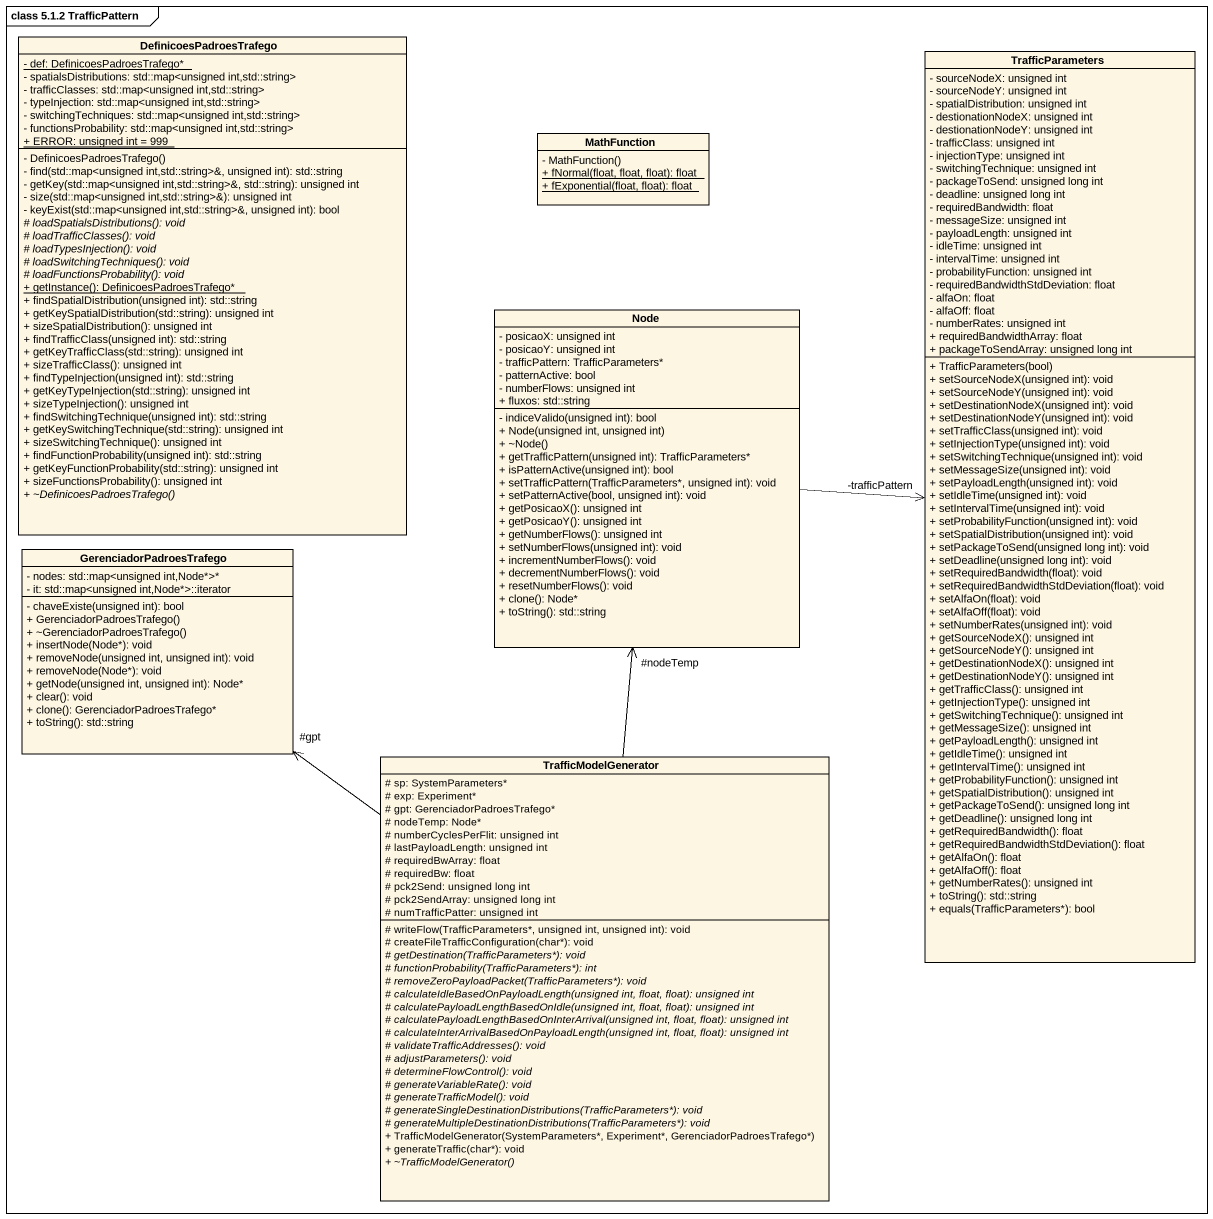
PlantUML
@startuml
mainframe class 5.1.2 TrafficPattern
hide circle
hide empty members
skinparam classAttributeIconSize 0
class DefinicoesPadroesTrafego {
  {static} - def: DefinicoesPadroesTrafego*
  - spatialsDistributions: std::map<unsigned int,std::string>
  - trafficClasses: std::map<unsigned int,std::string>
  - typeInjection: std::map<unsigned int,std::string>
  - switchingTechniques: std::map<unsigned int,std::string>
  - functionsProbability: std::map<unsigned int,std::string>
  {static} + ERROR: unsigned int = 999
  - DefinicoesPadroesTrafego()
  - find(std::map<unsigned int,std::string>&, unsigned int): std::string
  - getKey(std::map<unsigned int,std::string>&, std::string): unsigned int
  - size(std::map<unsigned int,std::string>&): unsigned int
  - keyExist(std::map<unsigned int,std::string>&, unsigned int): bool
  {abstract} # loadSpatialsDistributions(): void
  {abstract} # loadTrafficClasses(): void
  {abstract} # loadTypesInjection(): void
  {abstract} # loadSwitchingTechniques(): void
  {abstract} # loadFunctionsProbability(): void
  {static} + getInstance(): DefinicoesPadroesTrafego*
  + findSpatialDistribution(unsigned int): std::string
  + getKeySpatialDistribution(std::string): unsigned int
  + sizeSpatialDistribution(): unsigned int
  + findTrafficClass(unsigned int): std::string
  + getKeyTrafficClass(std::string): unsigned int
  + sizeTrafficClass(): unsigned int
  + findTypeInjection(unsigned int): std::string
  + getKeyTypeInjection(std::string): unsigned int
  + sizeTypeInjection(): unsigned int
  + findSwitchingTechnique(unsigned int): std::string
  + getKeySwitchingTechnique(std::string): unsigned int
  + sizeSwitchingTechnique(): unsigned int
  + findFunctionProbability(unsigned int): std::string
  + getKeyFunctionProbability(std::string): unsigned int
  + sizeFunctionsProbability(): unsigned int
  {abstract} + ~DefinicoesPadroesTrafego()
}
class TrafficParameters {
  - sourceNodeX: unsigned int
  - sourceNodeY: unsigned int
  - spatialDistribution: unsigned int
  - destionationNodeX: unsigned int
  - destionationNodeY: unsigned int
  - trafficClass: unsigned int
  - injectionType: unsigned int
  - switchingTechnique: unsigned int
  - packageToSend: unsigned long int
  - deadline: unsigned long int
  - requiredBandwidth: float
  - messageSize: unsigned int
  - payloadLength: unsigned int
  - idleTime: unsigned int
  - intervalTime: unsigned int
  - probabilityFunction: unsigned int
  - requiredBandwidthStdDeviation: float
  - alfaOn: float
  - alfaOff: float
  - numberRates: unsigned int
  + requiredBandwidthArray: float
  + packageToSendArray: unsigned long int
  + TrafficParameters(bool)
  + setSourceNodeX(unsigned int): void
  + setSourceNodeY(unsigned int): void
  + setDestinationNodeX(unsigned int): void
  + setDestinationNodeY(unsigned int): void
  + setTrafficClass(unsigned int): void
  + setInjectionType(unsigned int): void
  + setSwitchingTechnique(unsigned int): void
  + setMessageSize(unsigned int): void
  + setPayloadLength(unsigned int): void
  + setIdleTime(unsigned int): void
  + setIntervalTime(unsigned int): void
  + setProbabilityFunction(unsigned int): void
  + setSpatialDistribution(unsigned int): void
  + setPackageToSend(unsigned long int): void
  + setDeadline(unsigned long int): void
  + setRequiredBandwidth(float): void
  + setRequiredBandwidthStdDeviation(float): void
  + setAlfaOn(float): void
  + setAlfaOff(float): void
  + setNumberRates(unsigned int): void
  + getSourceNodeX(): unsigned int
  + getSourceNodeY(): unsigned int
  + getDestinationNodeX(): unsigned int
  + getDestinationNodeY(): unsigned int
  + getTrafficClass(): unsigned int
  + getInjectionType(): unsigned int
  + getSwitchingTechnique(): unsigned int
  + getMessageSize(): unsigned int
  + getPayloadLength(): unsigned int
  + getIdleTime(): unsigned int
  + getIntervalTime(): unsigned int
  + getProbabilityFunction(): unsigned int
  + getSpatialDistribution(): unsigned int
  + getPackageToSend(): unsigned long int
  + getDeadline(): unsigned long int
  + getRequiredBandwidth(): float
  + getRequiredBandwidthStdDeviation(): float
  + getAlfaOn(): float
  + getAlfaOff(): float
  + getNumberRates(): unsigned int
  + toString(): std::string
  + equals(TrafficParameters*): bool
}
class MathFunction {
  - MathFunction()
  {static} + fNormal(float, float, float): float
  {static} + fExponential(float, float): float
}
class "Node" as Node_ {
  - posicaoX: unsigned int
  - posicaoY: unsigned int
  - trafficPattern: TrafficParameters*
  - patternActive: bool
  - numberFlows: unsigned int
  + fluxos: std::string
  - indiceValido(unsigned int): bool
  + Node(unsigned int, unsigned int)
  + ~Node()
  + getTrafficPattern(unsigned int): TrafficParameters*
  + isPatternActive(unsigned int): bool
  + setTrafficPattern(TrafficParameters*, unsigned int): void
  + setPatternActive(bool, unsigned int): void
  + getPosicaoX(): unsigned int
  + getPosicaoY(): unsigned int
  + getNumberFlows(): unsigned int
  + setNumberFlows(unsigned int): void
  + incrementNumberFlows(): void
  + decrementNumberFlows(): void
  + resetNumberFlows(): void
  + clone(): Node*
  + toString(): std::string
}
class GerenciadorPadroesTrafego {
  - nodes: std::map<unsigned int,Node*>*
  - it: std::map<unsigned int,Node*>::iterator
  - chaveExiste(unsigned int): bool
  + GerenciadorPadroesTrafego()
  + ~GerenciadorPadroesTrafego()
  + insertNode(Node*): void
  + removeNode(unsigned int, unsigned int): void
  + removeNode(Node*): void
  + getNode(unsigned int, unsigned int): Node*
  + clear(): void
  + clone(): GerenciadorPadroesTrafego*
  + toString(): std::string
}
class TrafficModelGenerator {
  # sp: SystemParameters*
  # exp: Experiment*
  # gpt: GerenciadorPadroesTrafego*
  # nodeTemp: Node*
  # numberCyclesPerFlit: unsigned int
  # lastPayloadLength: unsigned int
  # requiredBwArray: float
  # requiredBw: float
  # pck2Send: unsigned long int
  # pck2SendArray: unsigned long int
  # numTrafficPatter: unsigned int
  # writeFlow(TrafficParameters*, unsigned int, unsigned int): void
  # createFileTrafficConfiguration(char*): void
  {abstract} # getDestination(TrafficParameters*): void
  {abstract} # functionProbability(TrafficParameters*): int
  {abstract} # removeZeroPayloadPacket(TrafficParameters*): void
  {abstract} # calculateIdleBasedOnPayloadLength(unsigned int, float, float): unsigned int
  {abstract} # calculatePayloadLengthBasedOnIdle(unsigned int, float, float): unsigned int
  {abstract} # calculatePayloadLengthBasedOnInterArrival(unsigned int, float, float): unsigned int
  {abstract} # calculateInterArrivalBasedOnPayloadLength(unsigned int, float, float): unsigned int
  {abstract} # validateTrafficAddresses(): void
  {abstract} # adjustParameters(): void
  {abstract} # determineFlowControl(): void
  {abstract} # generateVariableRate(): void
  {abstract} # generateTrafficModel(): void
  {abstract} # generateSingleDestinationDistributions(TrafficParameters*): void
  {abstract} # generateMultipleDestinationDistributions(TrafficParameters*): void
  + TrafficModelGenerator(SystemParameters*, Experiment*, GerenciadorPadroesTrafego*)
  + generateTraffic(char*): void
  {abstract} + ~TrafficModelGenerator()
}
Node_ -right-> "-trafficPattern" TrafficParameters
TrafficModelGenerator -up-> "#nodeTemp" Node_
TrafficModelGenerator -up-> "#gpt" GerenciadorPadroesTrafego
@enduml
